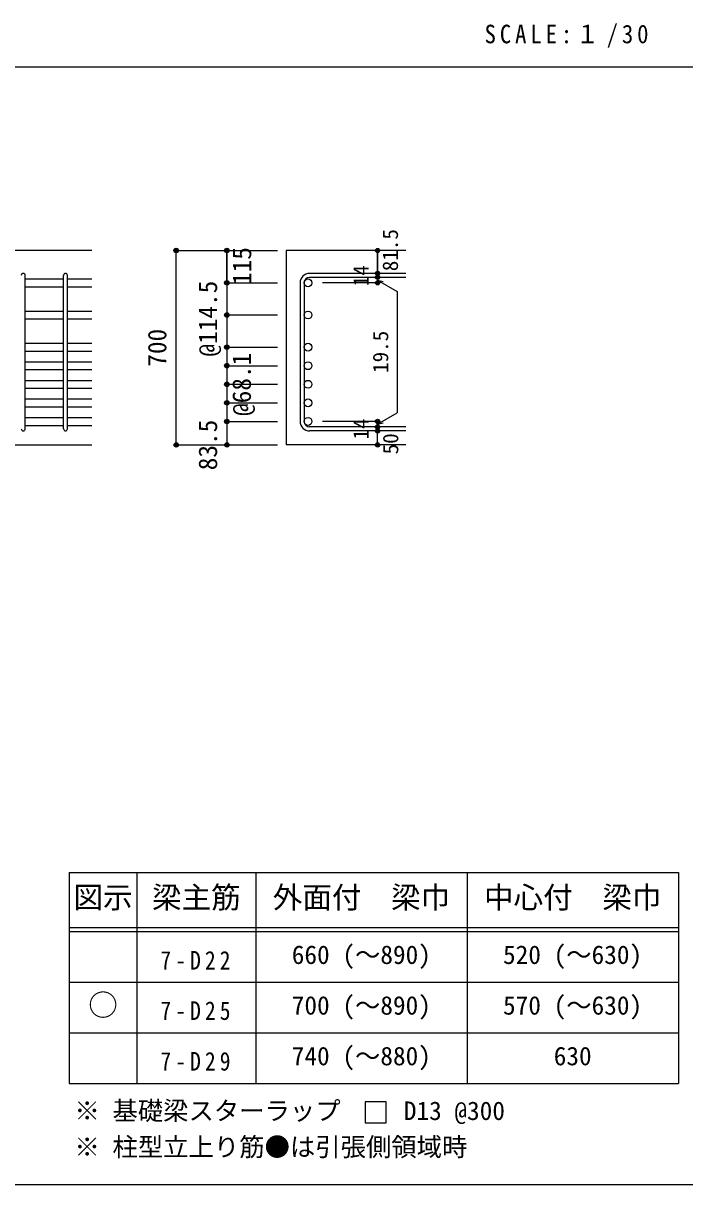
# Model space of a CAD drawing. Units: millimetres at full size, sheet at 1:30, with parts at other scales. Extents: x -5973 to 5954, y -4195 to 4201.
# Drawn here: x 1284 to 3633, y -4195 to -67 of the extents above; entities that cross this region are included whole.
import ezdxf
from ezdxf.enums import TextEntityAlignment as Align

# ---------------------------------------------------------------- set-up
doc = ezdxf.new("R2010")
doc.units = ezdxf.units.MM
doc.header["$LTSCALE"] = 30
doc.header["$PDMODE"] = 32
doc.header["$PDSIZE"] = 15
for name, color, linetype in [('0-1_躯体線', 2, 'Continuous'), ('0-5_基礎梁筋', 7, 'Continuous'), ('0-6_スタラップ筋', 7, 'Continuous'), ('0-D_寸法', 4, 'Continuous'), ('6-7_文字', 7, 'Continuous'), ('6-E_枠', 7, 'Continuous'), ('F-0_枠', 6, 'Continuous')]:
    doc.layers.add(name, color=color, linetype=linetype)
doc.styles.add('ＭＳ ゴシック', font='')
doc.styles.get('ＭＳ ゴシック').set_extended_font_data('MS Gothic')

msp = doc.modelspace()

# ---------------------------------------------------------------- linework, layer by layer
at = {"layer": '0-1_躯体線'}
for p, q in [((1527.44, -874.89), (-22.56, -874.89)), ((2642.44, -874.89), (2217.44, -874.89)), ((2217.44, -874.89), (2217.44, -1565.89)), ((1127.44, -1565.89), (1527.44, -1565.89)), ((2642.44, -1565.89), (2217.44, -1565.89))]:
    msp.add_line(p, q, dxfattribs=at)
at = {"layer": '0-5_基礎梁筋'}
for p, q in [((1291.44, -975.82), (1427.44, -975.82)), ((1441.44, -975.82), (1527.44, -975.82)), ((1291.44, -1003.82), (1427.44, -1003.82)), ((1441.44, -1003.82), (1527.44, -1003.82)), ((1291.44, -1090.11), (1427.44, -1090.11)), ((1441.44, -1090.11), (1527.44, -1090.11)), ((1291.44, -1118.11), (1427.44, -1118.11)), ((1441.44, -1118.11), (1527.44, -1118.11)), ((1291.44, -1204.39), (1427.44, -1204.39)), ((1291.44, -1232.39), (1427.44, -1232.39)), ((1441.44, -1204.39), (1527.44, -1204.39)), ((1441.44, -1232.39), (1527.44, -1232.39)), ((1291.44, -1270.39), (1427.44, -1270.39)), ((1441.44, -1270.39), (1527.44, -1270.39)), ((1291.44, -1298.39), (1427.44, -1298.39)), ((1441.44, -1298.39), (1527.44, -1298.39)), ((1291.44, -1336.39), (1427.44, -1336.39)), ((1441.44, -1336.39), (1527.44, -1336.39)), ((1291.44, -1364.39), (1427.44, -1364.39)), ((1291.44, -1402.39), (1427.44, -1402.39)), ((1441.44, -1364.39), (1527.44, -1364.39)), ((1441.44, -1402.39), (1527.44, -1402.39)), ((1291.44, -1430.39), (1427.44, -1430.39)), ((1441.44, -1430.39), (1527.44, -1430.39)), ((1291.44, -1468.39), (1427.44, -1468.39)), ((1441.44, -1468.39), (1527.44, -1468.39)), ((1291.44, -1496.39), (1427.44, -1496.39)), ((1441.44, -1496.39), (1527.44, -1496.39))]:
    msp.add_line(p, q, dxfattribs=at)
at = {"layer": '0-5_基礎梁筋', "color": 3}
for centre in [(2295.44, -989.82), (2295.44, -1104.11), (2295.44, -1218.39), (2295.44, -1284.39), (2295.44, -1350.39), (2295.44, -1416.39), (2295.44, -1482.39)]:
    msp.add_circle(centre, 14, dxfattribs=at)
at = {"layer": '0-6_スタラップ筋'}
for p, q in [((1291.44, -1508.89), (1291.44, -963.32)), ((1427.44, -1508.89), (1427.44, -963.32)), ((1441.44, -1508.89), (1441.44, -963.32)), ((2267.44, -989.82), (2267.44, -1482.39)), ((2281.44, -989.82), (2281.44, -1482.39)), ((2642.44, -956.32), (2300.94, -956.32)), ((2642.44, -970.32), (2300.94, -970.32)), ((2642.44, -1501.89), (2300.94, -1501.89)), ((2642.44, -1515.89), (2300.94, -1515.89))]:
    msp.add_line(p, q, dxfattribs=at)
for centre, radius, start, end in [((1284.44, -963.32), 7, 0, 180), ((1434.44, -963.32), 7, 0, 180), ((2300.94, -989.82), 33.5, 90, 180), ((2300.94, -989.82), 19.5, 90, 180), ((2300.94, -1482.39), 33.5, 180, 270), ((2300.94, -1482.39), 19.5, 180, 270), ((1284.44, -1508.89), 7, 180, 0), ((1434.44, -1508.89), 7, 180, 0)]:
    msp.add_arc(centre, radius, start, end, dxfattribs=at)
at = {"layer": '0-D_寸法'}
for p, q in [((1827.44, -874.89), (2007.44, -874.89)), ((1827.44, -874.89), (2007.44, -874.89)), ((1827.44, -1565.89), (1827.44, -874.89)), ((2007.44, -989.82), (2007.44, -874.89)), ((2007.44, -874.89), (2187.44, -874.89)), ((2007.44, -874.89), (2187.44, -874.89)), ((2007.44, -874.89), (2007.44, -989.82)), ((2007.44, -989.82), (2187.44, -989.82)), ((2007.44, -989.82), (2187.44, -989.82)), ((2007.44, -989.82), (2007.44, -1163.89)), ((2007.44, -989.82), (2007.44, -1442.36)), ((2542.44, -989.82), (2346.35, -989.82)), ((2542.44, -970.32), (2542.44, -956.32)), ((2542.44, -970.32), (2542.44, -989.82)), ((2542.44, -980.07), (2561.76, -985.25)), ((2542.44, -980.07), (2612.5, -1020.52)), ((2612.5, -1020.52), (2612.5, -1451.7)), ((2007.44, -1104.11), (2187.44, -1104.11)), ((2007.44, -1218.39), (2187.44, -1218.39)), ((2007.44, -1284.39), (2187.44, -1284.39)), ((2007.44, -1350.39), (2187.44, -1350.39)), ((2007.44, -1416.39), (2187.44, -1416.39)), ((2007.44, -1482.39), (2187.44, -1482.39)), ((2542.44, -1482.39), (2346.35, -1482.39)), ((2542.44, -1492.14), (2612.5, -1451.7)), ((2542.44, -1501.89), (2542.44, -1482.39)), ((2542.44, -1492.14), (2561.76, -1486.97)), ((2542.44, -1515.89), (2542.44, -1501.89)), ((2542.44, -1565.89), (2542.44, -1515.89)), ((1827.44, -1565.89), (2007.44, -1565.89)), ((2007.44, -1565.89), (2187.44, -1565.89))]:
    msp.add_line(p, q, dxfattribs=at)
for points in [[(2542.44, -874.89), (2542.44, -956.32), (2542.44, -874.89)], [(2007.44, -1442.36), (2007.44, -1482.39), (2007.44, -1565.89)]]:
    msp.add_lwpolyline(points, dxfattribs=at)
for centre, radius in [((1827.44, -874.89), 8), ((1827.44, -874.89), 7.2), ((1827.44, -874.89), 6.4), ((1827.44, -874.89), 5.6), ((1827.44, -874.89), 4.8), ((1827.44, -874.89), 4), ((1827.44, -874.89), 3.2), ((1827.44, -874.89), 2.4), ((1827.44, -874.89), 1.6), ((1827.44, -874.89), 0.8), ((2007.44, -874.89), 8), ((2007.44, -874.89), 7.2), ((2007.44, -874.89), 6.4), ((2007.44, -874.89), 5.6), ((2007.44, -874.89), 4.8), ((2007.44, -874.89), 4), ((2007.44, -874.89), 3.2), ((2007.44, -874.89), 2.4), ((2007.44, -874.89), 1.6), ((2007.44, -874.89), 0.8), ((2542.44, -874.89), 4), ((2542.44, -874.89), 3.6), ((2542.44, -874.89), 3.2), ((2542.44, -874.89), 2.8), ((2542.44, -874.89), 2.4), ((2542.44, -874.89), 2), ((2542.44, -874.89), 1.6), ((2542.44, -874.89), 1.2), ((2542.44, -874.89), 0.8), ((2542.44, -874.89), 0.4), ((2007.44, -989.82), 8), ((2007.44, -989.82), 7.2), ((2007.44, -989.82), 6.4), ((2007.44, -989.82), 5.6), ((2007.44, -989.82), 4.8), ((2007.44, -989.82), 4), ((2007.44, -989.82), 3.2), ((2007.44, -989.82), 2.4), ((2007.44, -989.82), 1.6), ((2007.44, -989.82), 0.8), ((2542.44, -956.32), 4), ((2542.44, -970.32), 4), ((2542.44, -989.82), 4), ((2542.44, -956.32), 3.6), ((2542.44, -970.32), 3.6), ((2542.44, -989.82), 3.6), ((2542.44, -956.32), 3.2), ((2542.44, -970.32), 3.2), ((2542.44, -989.82), 3.2), ((2542.44, -956.32), 2.8), ((2542.44, -970.32), 2.8), ((2542.44, -989.82), 2.8), ((2542.44, -956.32), 2.4), ((2542.44, -970.32), 2.4), ((2542.44, -989.82), 2.4), ((2542.44, -956.32), 2), ((2542.44, -970.32), 2), ((2542.44, -989.82), 2), ((2542.44, -956.32), 1.6), ((2542.44, -970.32), 1.6), ((2542.44, -989.82), 1.6), ((2542.44, -956.32), 1.2), ((2542.44, -970.32), 1.2), ((2542.44, -989.82), 1.2), ((2542.44, -956.32), 0.8), ((2542.44, -970.32), 0.8), ((2542.44, -989.82), 0.8), ((2542.44, -956.32), 0.4), ((2542.44, -970.32), 0.4), ((2542.44, -989.82), 0.4), ((2007.44, -1104.11), 8), ((2007.44, -1104.11), 7.2), ((2007.44, -1104.11), 6.4), ((2007.44, -1104.11), 5.6), ((2007.44, -1104.11), 4.8), ((2007.44, -1104.11), 4), ((2007.44, -1104.11), 3.2), ((2007.44, -1104.11), 2.4), ((2007.44, -1104.11), 1.6), ((2007.44, -1104.11), 0.8), ((2007.44, -1218.39), 8), ((2007.44, -1218.39), 7.2), ((2007.44, -1218.39), 6.4), ((2007.44, -1218.39), 5.6), ((2007.44, -1218.39), 4.8), ((2007.44, -1218.39), 4), ((2007.44, -1218.39), 3.2), ((2007.44, -1218.39), 2.4), ((2007.44, -1218.39), 1.6), ((2007.44, -1218.39), 0.8), ((2007.44, -1284.39), 8), ((2007.44, -1284.39), 7.2), ((2007.44, -1284.39), 6.4), ((2007.44, -1284.39), 5.6), ((2007.44, -1284.39), 4.8), ((2007.44, -1284.39), 4), ((2007.44, -1284.39), 3.2), ((2007.44, -1284.39), 2.4), ((2007.44, -1284.39), 1.6), ((2007.44, -1284.39), 0.8), ((2007.44, -1350.39), 8), ((2007.44, -1350.39), 7.2), ((2007.44, -1350.39), 6.4), ((2007.44, -1350.39), 5.6), ((2007.44, -1350.39), 4.8), ((2007.44, -1350.39), 4), ((2007.44, -1350.39), 3.2), ((2007.44, -1350.39), 2.4), ((2007.44, -1350.39), 1.6), ((2007.44, -1350.39), 0.8), ((2007.44, -1416.39), 8), ((2007.44, -1416.39), 7.2), ((2007.44, -1416.39), 6.4), ((2007.44, -1416.39), 5.6), ((2007.44, -1416.39), 4.8), ((2007.44, -1416.39), 4), ((2007.44, -1416.39), 3.2), ((2007.44, -1416.39), 2.4), ((2007.44, -1416.39), 1.6), ((2007.44, -1416.39), 0.8), ((2007.44, -1482.39), 8), ((2007.44, -1482.39), 7.2), ((2007.44, -1482.39), 6.4), ((2007.44, -1482.39), 5.6), ((2007.44, -1482.39), 4.8), ((2007.44, -1482.39), 4), ((2007.44, -1482.39), 3.2), ((2007.44, -1482.39), 2.4), ((2007.44, -1482.39), 1.6), ((2007.44, -1482.39), 0.8), ((2542.44, -1482.39), 4), ((2542.44, -1482.39), 3.6), ((2542.44, -1482.39), 3.2), ((2542.44, -1482.39), 2.8), ((2542.44, -1482.39), 2.4), ((2542.44, -1482.39), 2), ((2542.44, -1482.39), 1.6), ((2542.44, -1482.39), 1.2), ((2542.44, -1482.39), 0.8), ((2542.44, -1482.39), 0.4), ((2542.44, -1501.89), 4), ((2542.44, -1515.89), 4), ((2542.44, -1501.89), 3.6), ((2542.44, -1515.89), 3.6), ((2542.44, -1501.89), 3.2), ((2542.44, -1515.89), 3.2), ((2542.44, -1501.89), 2.8), ((2542.44, -1515.89), 2.8), ((2542.44, -1501.89), 2.4), ((2542.44, -1515.89), 2.4), ((2542.44, -1501.89), 2), ((2542.44, -1515.89), 2), ((2542.44, -1501.89), 1.6), ((2542.44, -1515.89), 1.6), ((2542.44, -1501.89), 1.2), ((2542.44, -1515.89), 1.2), ((2542.44, -1501.89), 0.8), ((2542.44, -1515.89), 0.8), ((2542.44, -1501.89), 0.4), ((2542.44, -1515.89), 0.4), ((1827.44, -1565.89), 7.2), ((1827.44, -1565.89), 6.4), ((1827.44, -1565.89), 5.6), ((1827.44, -1565.89), 4.8), ((1827.44, -1565.89), 4), ((1827.44, -1565.89), 3.2), ((1827.44, -1565.89), 2.4), ((1827.44, -1565.89), 1.6), ((1827.44, -1565.89), 0.8), ((2007.44, -1565.89), 7.2), ((2007.44, -1565.89), 6.4), ((2007.44, -1565.89), 5.6), ((2007.44, -1565.89), 4.8), ((2007.44, -1565.89), 4), ((2007.44, -1565.89), 3.2), ((2007.44, -1565.89), 2.4), ((2007.44, -1565.89), 1.6), ((2007.44, -1565.89), 0.8), ((2542.44, -1565.89), 4), ((2542.44, -1565.89), 3.6), ((2542.44, -1565.89), 3.2), ((2542.44, -1565.89), 2.8), ((2542.44, -1565.89), 2.4), ((2542.44, -1565.89), 2), ((2542.44, -1565.89), 1.6), ((2542.44, -1565.89), 1.2), ((2542.44, -1565.89), 0.8), ((2542.44, -1565.89), 0.4)]:
    msp.add_circle(centre, radius, dxfattribs=at)
at = {"layer": '0-D_寸法', "color": 7}
for p in [(1827.44, -874.89), (1827.44, -874.89), (2007.44, -874.89), (2542.44, -874.89), (2542.44, -956.32), (2007.44, -989.82), (2542.44, -970.32), (2542.44, -989.82), (2007.44, -1104.11), (2007.44, -1218.39), (2007.44, -1284.39), (2007.44, -1350.39), (2007.44, -1416.39), (2007.44, -1482.39), (2542.44, -1482.39), (2542.44, -1482.39), (2542.44, -1501.89), (2542.44, -1515.89), (1827.44, -1565.89), (1827.44, -1565.89), (2007.44, -1565.89), (2542.44, -1565.89)]:
    msp.add_point(p, dxfattribs=at)
at = {"layer": '6-7_文字'}
msp.add_lwpolyline([(2498.05, -3975.3), (2573.05, -3975.3), (2573.05, -3900.3), (2498.05, -3900.3)], close=True, dxfattribs=at)
at = {"layer": '6-E_枠', "color": 3}
for p, q in [((1447.71, -3085.43), (1447.71, -3835.43)), ((1447.71, -3085.43), (3610.24, -3085.43)), ((3610.24, -3085.43), (3610.24, -3835.43)), ((1447.71, -3835.43), (3610.24, -3835.43))]:
    msp.add_line(p, q, dxfattribs=at)
at = {"layer": '6-E_枠'}
for p, q in [((1687.71, -3085.43), (1687.71, -3835.43)), ((2110.24, -3085.43), (2110.24, -3835.43)), ((2860.24, -3085.43), (2860.24, -3835.43)), ((1447.71, -3280.43), (3610.24, -3280.43)), ((1447.71, -3295.43), (3610.24, -3295.43)), ((1447.71, -3475.43), (3610.24, -3475.43)), ((1447.71, -3655.43), (3610.24, -3655.43))]:
    msp.add_line(p, q, dxfattribs=at)
at = {"layer": 'F-0_枠', "color": 2}
msp.add_line((-5972.88, -222.05), (3723.6, -222.05), dxfattribs=at)
at = {"layer": 'F-0_枠'}
msp.add_line((5954.1, -4195.24), (-5972.88, -4195.24), dxfattribs=at)

# ---------------------------------------------------------------- texts
at = {"layer": '0-D_寸法', "style": 'ＭＳ ゴシック'}
for s, height, p in [('81.5', 54.99, (2631.33, -948.49)), ('115', 65.98, (2113.54, -997.45)), ('14', 54.99, (2527.21, -1001.76)), ('@114.5', 65.98, (1992.44, -1251.61)), ('700', 65.98, (1812.44, -1287.89)), ('19.5', 54.99, (2596.72, -1309.89)), ('@68.1', 65.98, (2112.44, -1462.89)), ('83.5', 65.98, (1992.44, -1655.89)), ('14', 54.99, (2527.18, -1546.57)), ('50', 54.99, (2632.44, -1599.39))]:
    msp.add_text(s, height=height, rotation=90, dxfattribs=at).set_placement(p, align=Align.BOTTOM_LEFT)
at = {"layer": '6-7_文字', "color": 2, "style": 'ＭＳ ゴシック'}
for s, p in [('図示', (1462.71, -3235.43)), ('梁主筋', (1741.48, -3235.43)), ('外面付\u3000梁巾', (2170.24, -3235.43)), ('中心付\u3000梁巾', (2920.24, -3235.43)), ('○', (1515.21, -3617.93))]:
    msp.add_text(s, height=76.98, dxfattribs=at).set_placement(p, align=Align.BOTTOM_LEFT)
at = {"layer": '6-7_文字', "style": 'ＭＳ ゴシック'}
for s, p in [('660 (～890)', (2237.74, -3430.43)), ('520 (～630)', (2987.74, -3430.43)), ('700 (～890)', (2237.74, -3610.43)), ('570 (～630)', (2987.74, -3610.43)), ('740 (～880)', (2237.74, -3790.43)), ('630', (3167.74, -3790.43)), ('※ 基礎梁スターラップ     D13 @300', (1466.27, -3985.01)), ('※ 柱型立上り筋●は引張側領域時', (1466.27, -4113.51))]:
    msp.add_text(s, height=65.98, dxfattribs=at).set_placement(p, align=Align.BOTTOM_LEFT)
at = {"layer": '6-7_文字', "color": 2, "insert": (2922.26, -154.55), "char_height": 65.98, "attachment_point": 7, "style": 'ＭＳ ゴシック'}
msp.add_mtext('\\T1.34;\\W0.9;SCALE:１/30', dxfattribs=at)
at = {"layer": '6-7_文字', "char_height": 65.98, "attachment_point": 7, "style": 'ＭＳ ゴシック'}
for s, insert in [('\\T1.38;\\W0.85;7-D22', (1771.48, -3430.43)), ('\\T1.38;\\W0.85;7-D25', (1771.48, -3610.43)), ('\\T1.38;\\W0.85;7-D29', (1771.48, -3790.43))]:
    msp.add_mtext(s, dxfattribs=dict(at, insert=insert))

doc.saveas('drawing.dxf')
